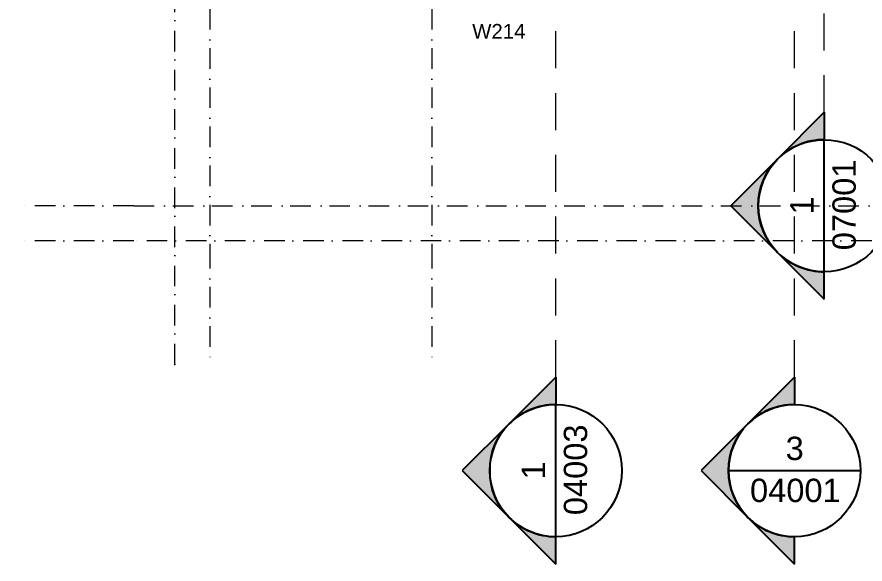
# Model space of a CAD drawing. Header units: millimetres. Extents: x -14278 to 101596, y -22378 to 34603.
# Drawn here: x 58388 to 65652, y -4946 to -260 of the extents above; entities that cross this region are included whole.
import ezdxf
from ezdxf.enums import TextEntityAlignment as Align

# ---------------------------------------------------------------- set-up
doc = ezdxf.new("R2010")
doc.units = ezdxf.units.MM
doc.header["$MEASUREMENT"] = 0
doc.linetypes.add('Dot & Dashed', pattern=[335.138881, 176.388884, -88.194442, 0, -70.555556])
doc.linetypes.add('Long Dashed', pattern=[529.166651, 317.499995, -211.666656])
for name, color, linetype in [('A-Zz_20_10_90-T_TextWindow', 7, 'Continuous'), ('A-Zz_60_50_80-P_MarkerSection', 7, 'Continuous'), ('A-Zz_60_50_80-P_MarkerSectionStairs', 7, 'Continuous'), ('NewA-Zz_35_40_80-M_GridStructural', 7, 'Continuous')]:
    doc.layers.add(name, color=color, linetype=linetype)
doc.styles.add('GENERATED_STYLE_1', font='')
doc.styles.get('GENERATED_STYLE_1').set_extended_font_data('Arial')

# ---------------------------------------------------------------- blocks, each defined once
blk = doc.blocks.new('Standard grid marker')
at = {"layer": 'NewA-Zz_35_40_80-M_GridStructural', "color": 6, "linetype": 'Dot & Dashed', "lineweight": 13}
for p, q in [((1000, 0), (18130.8, 0)), ((18130.8, 0), (19130.8, 0))]:
    blk.add_line(p, q, dxfattribs=at)
at = {"layer": 'NewA-Zz_35_40_80-M_GridStructural', "style": 'GENERATED_STYLE_1'}
blk.add_attdef('AC_MarkerText_1', text='', height=250, rotation=90, dxfattribs=at).set_placement((-250, 14.3), align=Align.MIDDLE_CENTER)
blk = doc.blocks.new('Standard grid marker_2')
at = {"layer": 'NewA-Zz_35_40_80-M_GridStructural', "color": 6, "linetype": 'Dot & Dashed', "lineweight": 13}
for q in [(0, 0), (40175.6, 0)]:
    blk.add_line((1000, 0), q, dxfattribs=at)
at = {"layer": 'NewA-Zz_35_40_80-M_GridStructural', "style": 'GENERATED_STYLE_1'}
blk.add_attdef('AC_MarkerText_1', text='', height=250, dxfattribs=at).set_placement((41425.6, 14.3), align=Align.MIDDLE_CENTER)
blk = doc.blocks.new('Standard grid marker_3')
at = {"layer": 'NewA-Zz_35_40_80-M_GridStructural', "color": 6, "linetype": 'Dot & Dashed', "lineweight": 13}
blk.add_line((0, 0), (19130.8, 0), dxfattribs=at)
blk.add_point((0, 0), dxfattribs=at)
blk = doc.blocks.new('Standard grid marker_4')
at = {"layer": 'NewA-Zz_35_40_80-M_GridStructural', "color": 6, "linetype": 'Dot & Dashed', "lineweight": 13}
for p, q in [((1000, 0), (40175.6, 0)), ((40175.6, 0), (41175.6, 0))]:
    blk.add_line(p, q, dxfattribs=at)
blk = doc.blocks.new('Cutting Plane_13_2', base_point=(63002.5, -4146))
at = {"layer": 'A-Zz_60_50_80-P_MarkerSection', "linetype": 'Continuous'}
for points in [[(63002.5, -3346), (63002.5, -3580.3, 0.198912), (62602.5, -3746)], [(62602.5, -4546, -0.414214), (62602.5, -3746), (62202.5, -4146)], [(63002.5, -4946), (63002.5, -4711.7, -0.198912), (62602.5, -4546)]]:
    blk.add_hatch(color=256, dxfattribs=at).paths.add_polyline_path(points)
at = {"layer": 'A-Zz_60_50_80-P_MarkerSection', "color": 6, "linetype": 'Long Dashed', "lineweight": 13}
blk.add_line((63002.5, -3346), (63002.5, 1540.6), dxfattribs=at)
at = {"layer": 'A-Zz_60_50_80-P_MarkerSection', "linetype": 'Continuous'}
for p, q in [((62602.5, -3746), (63002.5, -3346)), ((63002.5, -3346), (63002.5, -3580.3)), ((63002.5, -4711.7), (63002.5, -3580.3)), ((62602.5, -3746), (62202.5, -4146)), ((62202.5, -4146), (62602.5, -4546)), ((62602.5, -4546), (63002.5, -4946)), ((63002.5, -4946), (63002.5, -4711.7))]:
    blk.add_line(p, q, dxfattribs=at)
blk.add_circle((63002.5, -4146), 565.7, dxfattribs=at)
for start, end in [(90, 135), (135, 225), (225, 270)]:
    blk.add_arc((63002.5, -4146), 565.7, start, end, dxfattribs=at)
at = {"layer": 'A-Zz_60_50_80-P_MarkerSection', "char_height": 200, "attachment_point": 7, "rotation": 90, "style": 'GENERATED_STYLE_1'}
for s, insert in [('\\A1;{\\fArial|b0|i0|c0|p34;04003}', (63274.6, -4527.4)), ('\\A1;{\\fArial|b0|i0|c0|p34;1}', (62911.1, -4222.3))]:
    blk.add_mtext(s, dxfattribs=dict(at, insert=insert))
blk = doc.blocks.new('Cutting Plane_18_2', base_point=(65303.3, -1877))
at = {"layer": 'A-Zz_60_50_80-P_MarkerSectionStairs', "linetype": 'Continuous'}
for points in [[(65303.3, -1077), (65303.3, -1311.3, 0.198912), (64903.3, -1477)], [(64903.3, -2277, -0.414214), (64903.3, -1477), (64503.3, -1877)], [(65303.3, -2677), (65303.3, -2442.7, -0.198912), (64903.3, -2277)]]:
    blk.add_hatch(color=256, dxfattribs=at).paths.add_polyline_path(points)
at = {"layer": 'A-Zz_60_50_80-P_MarkerSectionStairs', "color": 6, "linetype": 'Long Dashed', "lineweight": 13}
blk.add_line((65303.3, -1077), (65303.3, 5565.2), dxfattribs=at)
at = {"layer": 'A-Zz_60_50_80-P_MarkerSectionStairs', "linetype": 'Continuous'}
for p, q in [((64903.3, -1477), (65303.3, -1077)), ((65303.3, -1077), (65303.3, -1311.3)), ((65303.3, -2442.7), (65303.3, -1311.3)), ((64903.3, -1477), (64503.3, -1877)), ((64503.3, -1877), (64903.3, -2277)), ((64903.3, -2277), (65303.3, -2677)), ((65303.3, -2677), (65303.3, -2442.7))]:
    blk.add_line(p, q, dxfattribs=at)
blk.add_circle((65303.3, -1877), 565.7, dxfattribs=at)
for start, end in [(90, 135), (135, 225), (225, 270)]:
    blk.add_arc((65303.3, -1877), 565.7, start, end, dxfattribs=at)
at = {"layer": 'A-Zz_60_50_80-P_MarkerSectionStairs', "char_height": 200, "attachment_point": 7, "rotation": 90, "style": 'GENERATED_STYLE_1'}
for s, insert in [('\\A1;{\\fArial|b0|i0|c0|p34;07001}', (65575.2, -2258.4)), ('\\A1;{\\fArial|b0|i0|c0|p34;1}', (65211.8, -1953.3))]:
    blk.add_mtext(s, dxfattribs=dict(at, insert=insert))
blk = doc.blocks.new('Label_158_2', base_point=(62090.4, -241.9))
at = {"layer": 'A-Zz_20_10_90-T_TextWindow', "insert": (62515.4, -320.5), "char_height": 125, "attachment_point": 2, "style": 'GENERATED_STYLE_1'}
blk.add_mtext('\\fArial|b0|i0|c0|p34;W214\\fArial|b0|i0|c0|p34;\\fArial|b0|i0|c0|p34;\\fArial|b0|i0|c0|p34;\\fArial|b0|i0|c0|p34;\\fArial|b0|i0|c0|p34;\\fArial|b0|i0|c0|p34;\\fArial|b0|i0|c0|p34;\\fArial|b0|i0|c0|p34;\\fArial|b0|i0|c0|p34;\\fArial|b0|i0|c0|p34;\\fArial|b0|i0|c0|p34;\\fArial|b0|i0|c0|p34;\\fArial|b0|i0|c0|p34;\\fArial|b0|i0|c0|p34;\\fArial|b0|i0|c0|p34;\\fArial|b0|i0|c0|p34;\\fArial|b0|i0|c0|p34;\\fArial|b0|i0|c0|p34;\\fArial|b0|i0|c0|p34;\\fArial|b0|i0|c0|p34;\\fArial|b0|i0|c0|p34;\\fArial|b0|i0|c0|p34;\\fArial|b0|i0|c0|p34;\\fArial|b0|i0|c0|p34;\\fArial|b0|i0|c0|p34;\\fArial|b0|i0|c0|p34;\\fArial|b0|i0|c0|p34;\\fArial|b0|i0|c0|p34;\\fArial|b0|i0|c0|p34;}', dxfattribs=at)
blk = doc.blocks.new('Cutting Plane_21_2', base_point=(65048.2, -4146))
at = {"layer": 'A-Zz_60_50_80-P_MarkerSection', "linetype": 'Continuous'}
for points in [[(65048.2, -3346), (65048.2, -3580.3, 0.198912), (64648.2, -3746)], [(64648.2, -4546, -0.414214), (64648.2, -3746), (64248.2, -4146)], [(65048.2, -4946), (65048.2, -4711.7, -0.198912), (64648.2, -4546)]]:
    blk.add_hatch(color=256, dxfattribs=at).paths.add_polyline_path(points)
at = {"layer": 'A-Zz_60_50_80-P_MarkerSection', "color": 6, "linetype": 'Long Dashed', "lineweight": 13}
blk.add_line((65048.2, -3346), (65048.2, 854), dxfattribs=at)
at = {"layer": 'A-Zz_60_50_80-P_MarkerSection', "linetype": 'Continuous'}
for p, q in [((64648.2, -3746), (65048.2, -3346)), ((65048.2, -3346), (65048.2, -3580.3)), ((64648.2, -3746), (64248.2, -4146)), ((64248.2, -4146), (64648.2, -4546)), ((64482.5, -4146), (65613.9, -4146)), ((64648.2, -4546), (65048.2, -4946)), ((65048.2, -4946), (65048.2, -4711.7))]:
    blk.add_line(p, q, dxfattribs=at)
blk.add_circle((65048.2, -4146), 565.7, dxfattribs=at)
for start, end in [(90, 135), (135, 225), (225, 270)]:
    blk.add_arc((65048.2, -4146), 565.7, start, end, dxfattribs=at)
at = {"layer": 'A-Zz_60_50_80-P_MarkerSection', "char_height": 200, "attachment_point": 7, "style": 'GENERATED_STYLE_1'}
for s, insert in [('\\A1;{\\fArial|b0|i0|c0|p34;3}', (64971.9, -4058.1)), ('\\A1;{\\fArial|b0|i0|c0|p34;04001}', (64666.8, -4417.9))]:
    blk.add_mtext(s, dxfattribs=dict(at, insert=insert))

msp = doc.modelspace()

# ---------------------------------------------------------------- block references
at = {"layer": 'A-Zz_20_10_90-T_TextWindow', "color": 6, "linetype": 'Continuous', "lineweight": 13}
msp.add_blockref('Label_158_2', (62090.4, -241.9), dxfattribs=at)
at = {"layer": 'A-Zz_60_50_80-P_MarkerSection', "color": 6, "lineweight": 13}
for name, p in [('Cutting Plane_21_2', (65048.2, -4146)), ('Cutting Plane_13_2', (63002.5, -4146))]:
    msp.add_blockref(name, p, dxfattribs=at)
at = {"layer": 'A-Zz_60_50_80-P_MarkerSectionStairs', "color": 6, "lineweight": 13}
msp.add_blockref('Cutting Plane_18_2', (65303.3, -1877), dxfattribs=at)
at = {"layer": 'NewA-Zz_35_40_80-M_GridStructural', "color": 1, "linetype": 'Continuous', "lineweight": 18, "zscale": 1000}
for name, p, rotation in [('Standard grid marker', (60040.2, 15893.2), 270), ('Standard grid marker', (61940.2, 15893.2), 270), ('Standard grid marker_3', (59740.2, -3237.6), 90), ('Standard grid marker_4', (99563.4, -2177), 180)]:
    msp.add_blockref(name, p, dxfattribs=dict(at, rotation=rotation))
msp.add_blockref('Standard grid marker_2', (58387.9, -1877), dxfattribs=at)

doc.saveas('drawing.dxf')
